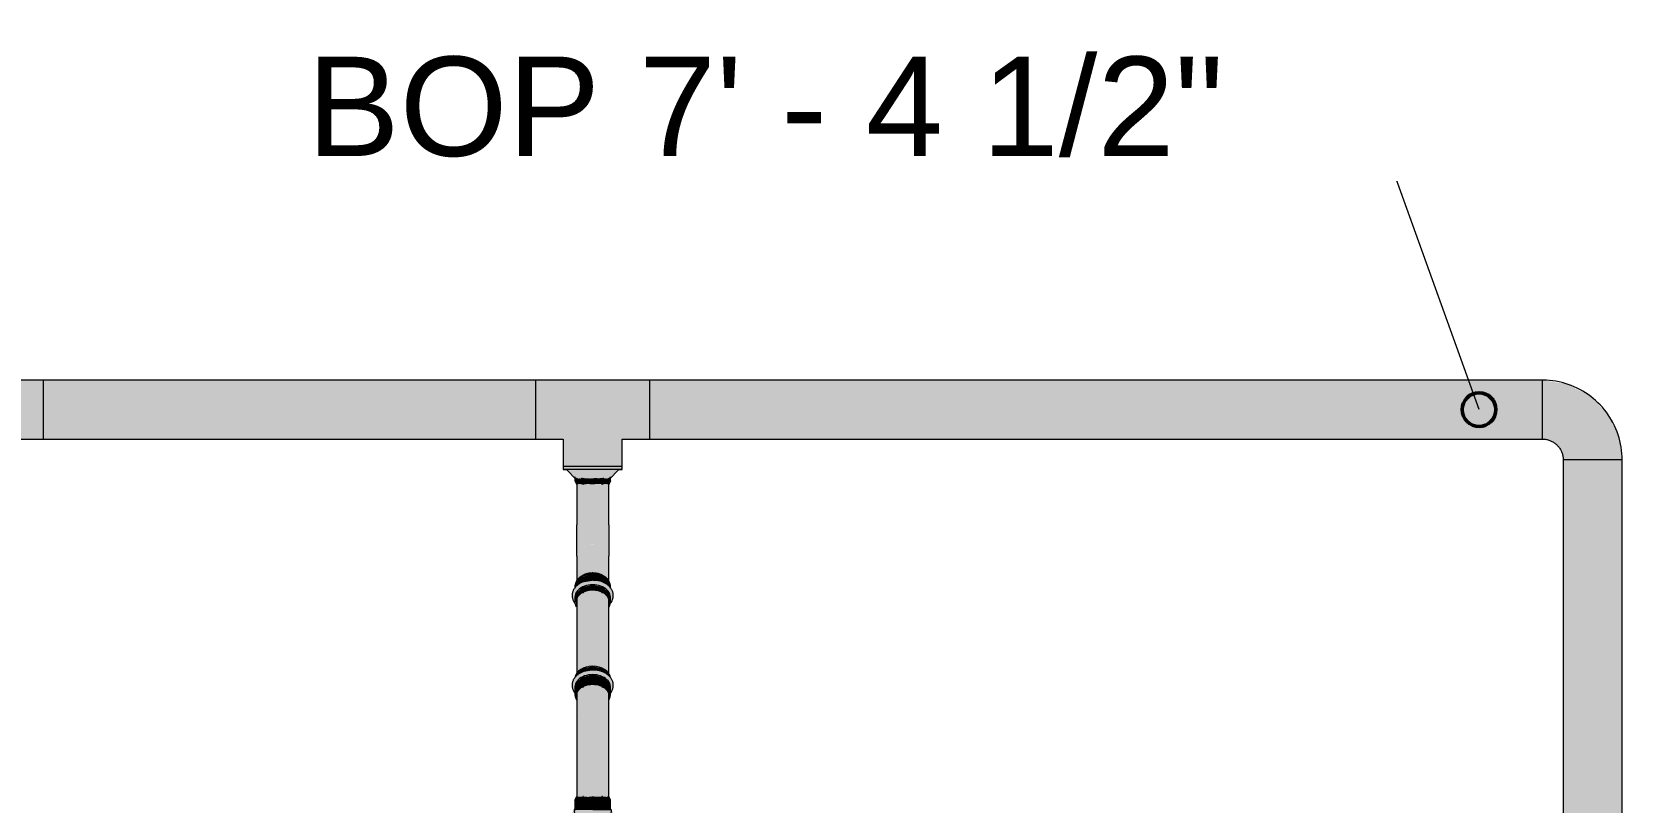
# Model space of a CAD drawing. Header units: inches. Extents: x -3385 to 41, y 7 to 1342.
# Drawn here: x -1625.3 to -1530.9, y 112.4 to 158.2 of the extents above; entities that cross this region are included whole.
import ezdxf

# ---------------------------------------------------------------- set-up
doc = ezdxf.new("R2010")
doc.units = ezdxf.units.IN
doc.header["$MEASUREMENT"] = 0
doc.layers.add('G-ANNO-DIMS', color=111, linetype='Continuous', lineweight=9)
doc.layers.add('P-PIPE', color=3, linetype='Continuous', lineweight=9)
doc.styles.add('Arial', font='arial.ttf', dxfattribs={"height": 5.901198})

# ---------------------------------------------------------------- blocks, each defined once
blk = doc.blocks.new('Elbow - Welded - Generic - Standard-1092450-LOWER PARKING')
at = {"layer": 'P-PIPE'}
for points in [[(-1530.865, 132.75), (-1531.097, 134.216), (-1531.77, 135.538), (-1532.847, 136.601), (-1534.141, 137.261), (-1535.607, 137.493), (-1535.603, 136.614), (-1535.606, 133.992), (-1534.986, 133.826), (-1534.531, 133.372), (-1534.365, 132.75), (-1533.277, 132.754), (-1530.894, 132.751)], [(-1531.433, 134.877), (-1531.606, 135.257), (-1531.666, 135.333), (-1531.564, 135.133)]]:
    blk.add_hatch(color=256, dxfattribs=at).paths.add_polyline_path(points, flags=0)
at = {"layer": 'P-PIPE', "flags": 128}
for points in [[(-1530.865, 132.75), (-1530.868, 132.94), (-1530.88, 133.129), (-1530.899, 133.318), (-1530.925, 133.506), (-1530.959, 133.693), (-1531, 133.878), (-1531.049, 134.061), (-1531.105, 134.242), (-1531.169, 134.421), (-1531.239, 134.597), (-1531.316, 134.77), (-1531.4, 134.94), (-1531.491, 135.107), (-1531.589, 135.269), (-1531.693, 135.428), (-1531.803, 135.582), (-1531.919, 135.732), (-1532.041, 135.877), (-1532.169, 136.017), (-1532.303, 136.152), (-1532.441, 136.282), (-1532.585, 136.405), (-1532.734, 136.523), (-1532.887, 136.635), (-1533.044, 136.741), (-1533.206, 136.84), (-1533.372, 136.933), (-1533.541, 137.019), (-1533.713, 137.098), (-1533.888, 137.17), (-1534.066, 137.236), (-1534.247, 137.294), (-1534.43, 137.344), (-1534.614, 137.388), (-1534.801, 137.424), (-1534.988, 137.452), (-1535.177, 137.473), (-1535.366, 137.486), (-1535.555, 137.492), (-1535.607, 137.493)], [(-1535.607, 133.993), (-1535.557, 133.992), (-1535.507, 133.989), (-1535.458, 133.984), (-1535.409, 133.977), (-1535.36, 133.968), (-1535.311, 133.957), (-1535.263, 133.944), (-1535.216, 133.93), (-1535.169, 133.913), (-1535.123, 133.895), (-1535.078, 133.874), (-1535.033, 133.852), (-1534.989, 133.828), (-1534.947, 133.803), (-1534.905, 133.776), (-1534.865, 133.747), (-1534.826, 133.716), (-1534.788, 133.684), (-1534.751, 133.651), (-1534.716, 133.616), (-1534.682, 133.58), (-1534.649, 133.542), (-1534.618, 133.503), (-1534.589, 133.463), (-1534.561, 133.422), (-1534.535, 133.379), (-1534.511, 133.336), (-1534.489, 133.292), (-1534.468, 133.247), (-1534.449, 133.201), (-1534.432, 133.154), (-1534.417, 133.107), (-1534.403, 133.059), (-1534.392, 133.01), (-1534.383, 132.962), (-1534.375, 132.912), (-1534.37, 132.863), (-1534.366, 132.814), (-1534.365, 132.764), (-1534.365, 132.75)]]:
    blk.add_lwpolyline(points, dxfattribs=at)
at = {"layer": 'P-PIPE'}
for centre, major_axis, ratio, start_param, end_param in [((-1535.607, 135.743), (0, 1.75), 0.002084, 6.023319, 6.283185), ((-1535.607, 135.743), (0, 1.75), 0.002084, 5.76152, 6.022007), ((-1535.607, 135.743), (0, 1.75), 0.002084, 5.499721, 5.759926), ((-1535.607, 135.743), (0, 1.75), 0.002084, 4.976122, 5.497992), ((-1535.607, 135.743), (0, 1.75), 0.002084, 4.714322, 4.974233), ((-1535.607, 135.743), (0, 1.75), 0.002084, 4.452523, 4.712367), ((-1535.607, 135.743), (0, 1.75), 0.002084, 4.190724, 4.450497), ((-1535.607, 135.743), (0, 1.75), 0.002084, 3.405326, 3.664599), ((-1535.607, 135.743), (0, 1.75), 0.002084, 3.667125, 3.926676), ((-1535.607, 135.743), (0, 1.75), 0.002084, 3.928924, 4.188609), ((-1535.607, 135.743), (0, 1.75), 0.002084, 3.143526, 3.273465), ((-1532.615, 132.75), (1.75, 0), 0.001934, 3.009645, 3.139509), ((-1532.615, 132.75), (1.75, 0), 0.001934, 2.618632, 2.87771), ((-1532.615, 132.75), (1.75, 0), 0.001934, 2.356534, 2.61591), ((-1532.615, 132.75), (1.75, 0), 0.001934, 2.09459, 2.354111), ((-1532.615, 132.75), (1.75, 0), 0.001934, 1.832696, 2.092311), ((-1532.615, 132.75), (1.75, 0), 0.001934, 1.57082, 1.830512), ((-1532.615, 132.75), (1.75, 0), 0.001934, 1.308949, 1.568713), ((-1532.615, 132.75), (1.75, 0), 0.001934, 1.047073, 1.306913), ((-1532.615, 132.75), (1.75, 0), 0.001934, 0.785178, 1.045114), ((-1532.615, 132.75), (1.75, 0), 0.001934, 0.523233, 0.783314), ((-1532.615, 132.75), (1.75, 0), 0.001934, 0.261131, 0.521515), ((-1532.615, 132.75), (1.75, 0), 0.001934, 0, 0.259716)]:
    blk.add_ellipse(centre, major_axis=major_axis, ratio=ratio, start_param=start_param, end_param=end_param, dxfattribs=at)
blk = doc.blocks.new('Victaulic-VicPress316-Elbow 90-45deg Style P568_P571 - Standard-1234790-LOWER PARKING')
at = {"layer": 'P-PIPE'}
for points in [[(-1592.904, 131.294), (-1592.89, 131.295), (-1592.82, 131.325), (-1592.537, 131.296), (-1592.47, 131.313), (-1592.211, 131.314), (-1592, 131.297), (-1592, 131.515), (-1593.007, 131.512), (-1593.017, 131.459), (-1593.03, 131.393), (-1592.981, 131.333), (-1592.906, 131.295)], [(-1593.007, 131.512), (-1592, 131.515), (-1592, 131.664), (-1592.142, 131.669), (-1592.449, 131.665), (-1592.574, 131.685), (-1592.633, 131.706), (-1592.666, 131.696), (-1592.72, 131.638), (-1592.779, 131.664), (-1592.853, 131.643), (-1592.947, 131.687), (-1593.007, 131.711), (-1593.007, 131.513)], [(-1592.95, 128.903), (-1592.611, 128.906), (-1592, 128.907), (-1592.007, 131.298), (-1592.4, 131.317), (-1592.674, 131.316), (-1592.832, 131.323), (-1592.904, 131.294), (-1592.95, 131.317), (-1592.95, 128.903)], [(-1590.993, 131.512), (-1590.993, 131.723), (-1591.145, 131.643), (-1591.221, 131.664), (-1591.278, 131.637), (-1591.332, 131.695), (-1591.378, 131.708), (-1591.447, 131.673), (-1591.607, 131.669), (-1591.903, 131.671), (-1592, 131.664), (-1592, 131.515), (-1591.075, 131.513)], [(-1591.097, 131.294), (-1590.993, 131.356), (-1590.973, 131.405), (-1590.993, 131.512), (-1592, 131.515), (-1591.993, 131.298), (-1591.721, 131.328), (-1591.39, 131.305), (-1591.269, 131.319), (-1591.153, 131.32), (-1591.108, 131.294)], [(-1591.05, 128.903), (-1591.051, 131.318), (-1591.109, 131.294), (-1591.185, 131.325), (-1591.271, 131.319), (-1591.346, 131.315), (-1591.463, 131.296), (-1591.6, 131.314), (-1591.796, 131.326), (-1592, 131.297), (-1592, 128.907), (-1591.065, 128.903)], [(-1590.822, 132.188), (-1590.833, 132.189), (-1590.825, 132.188)], [(-1592.95, 127.044), (-1592.918, 127.209), (-1592.893, 127.275), (-1592.783, 127.422), (-1592.672, 127.517), (-1592.539, 127.597), (-1592.475, 127.628), (-1592.246, 127.693), (-1592.165, 127.708), (-1592, 127.719), (-1592, 128.907), (-1592.95, 128.903), (-1592.95, 127.161)], [(-1591.05, 127.044), (-1591.065, 128.903), (-1592, 128.907), (-1592, 127.719), (-1591.754, 127.693), (-1591.675, 127.678), (-1591.525, 127.628), (-1591.329, 127.517), (-1591.273, 127.478), (-1591.178, 127.381), (-1591.108, 127.275), (-1591.065, 127.161)], [(-1592.95, 125.564), (-1592.914, 125.628), (-1592.784, 125.761), (-1592.643, 125.868), (-1592.469, 125.946), (-1592.312, 125.991), (-1592.097, 126.025), (-1592, 126.035), (-1592, 127.719), (-1592.246, 127.693), (-1592.423, 127.646), (-1592.539, 127.597), (-1592.672, 127.517), (-1592.783, 127.422), (-1592.851, 127.339), (-1592.893, 127.275), (-1592.936, 127.161), (-1592.95, 127.044), (-1592.95, 125.612)], [(-1591.05, 125.569), (-1591.065, 127.161), (-1591.139, 127.323), (-1591.222, 127.426), (-1591.329, 127.517), (-1591.455, 127.593), (-1591.599, 127.653), (-1591.754, 127.693), (-1591.835, 127.708), (-1592, 127.708), (-1591.993, 126.035), (-1591.751, 126.012), (-1591.46, 125.92), (-1591.213, 125.761), (-1591.173, 125.728), (-1591.053, 125.573)], [(-1593.019, 125.181), (-1593.007, 125.207), (-1593.007, 125.44), (-1592.623, 125.816), (-1592, 125.959), (-1592, 126.035), (-1592.312, 125.991), (-1592.475, 125.943), (-1592.643, 125.868), (-1592.73, 125.809), (-1592.847, 125.707), (-1592.925, 125.615), (-1593.023, 125.419), (-1593.03, 125.242)], [(-1593.007, 125.194), (-1592.88, 125.339), (-1592.675, 125.464), (-1592.26, 125.531), (-1592, 125.58), (-1592.007, 125.958), (-1592.63, 125.809), (-1593.007, 125.44), (-1593.007, 125.25)], [(-1590.976, 125.174), (-1590.97, 125.339), (-1590.999, 125.477), (-1591.075, 125.615), (-1591.176, 125.731), (-1591.339, 125.856), (-1591.534, 125.951), (-1591.789, 126.022), (-1592, 126.025), (-1592, 125.959), (-1591.37, 125.809), (-1590.993, 125.44), (-1590.99, 125.19), (-1590.978, 125.176)], [(-1590.993, 125.193), (-1590.993, 125.44), (-1591.378, 125.816), (-1592, 125.959), (-1592, 125.568), (-1591.63, 125.568), (-1591.323, 125.463), (-1591.107, 125.319), (-1591.001, 125.202)], [(-1593.007, 124.205), (-1593.007, 124.816), (-1592.623, 125.192), (-1592, 125.336), (-1592, 125.568), (-1592.677, 125.464), (-1592.88, 125.339), (-1593.047, 125.149), (-1593.171, 124.968), (-1593.224, 124.7), (-1593.111, 124.324), (-1593.035, 124.237)], [(-1593.007, 124.552), (-1592.623, 124.928), (-1592, 125.071), (-1592, 125.336), (-1592.623, 125.192), (-1593.007, 124.816), (-1593.007, 124.586)], [(-1592.95, 124.031), (-1592.95, 124.319), (-1592.904, 124.528), (-1592.864, 124.586), (-1592.823, 124.657), (-1592.672, 124.796), (-1592.475, 124.904), (-1592.246, 124.971), (-1592, 124.994), (-1592, 125.071), (-1592.623, 124.928), (-1593.007, 124.552), (-1592.996, 124.075)], [(-1590.993, 124.206), (-1590.921, 124.285), (-1590.829, 124.477), (-1590.777, 124.7), (-1590.83, 124.968), (-1590.953, 125.149), (-1591.112, 125.326), (-1591.326, 125.465), (-1591.666, 125.58), (-1592, 125.568), (-1592, 125.336), (-1591.378, 125.192), (-1590.993, 124.816), (-1590.993, 124.235)], [(-1590.993, 124.552), (-1590.993, 124.816), (-1591.378, 125.192), (-1592, 125.336), (-1592, 125.071), (-1591.378, 124.928), (-1591.115, 124.671)], [(-1591.05, 124.031), (-1590.993, 124.087), (-1590.993, 124.552), (-1591.378, 124.928), (-1592, 125.071), (-1592, 124.994), (-1591.738, 124.966), (-1591.505, 124.893), (-1591.329, 124.796), (-1591.178, 124.657), (-1591.083, 124.494), (-1591.05, 124.309), (-1591.05, 124.047)]]:
    blk.add_hatch(color=256, dxfattribs=at).paths.add_polyline_path(points, flags=0)
for p, q in [((-1593.059, 131.754), (-1593.059, 131.511)), ((-1593.059, 131.511), (-1592.95, 131.293)), ((-1592.95, 131.338), (-1592.95, 128.903)), ((-1590.941, 131.511), (-1591.05, 131.293)), ((-1591.05, 128.903), (-1591.05, 131.341)), ((-1590.941, 131.511), (-1590.941, 131.754)), ((-1592.95, 127.044), (-1592.95, 125.564)), ((-1591.05, 125.569), (-1591.05, 127.044)), ((-1593.059, 125.207), (-1593.059, 125.132)), ((-1590.941, 125.132), (-1590.941, 125.207)), ((-1593.059, 124.584), (-1593.059, 124.319)), ((-1590.941, 124.319), (-1590.941, 124.584))]:
    blk.add_line(p, q, dxfattribs=at)
at = {"layer": 'P-PIPE', "flags": 128}
for points in [[(-1592.95, 127.044), (-1592.95, 127.12), (-1592.95, 127.198), (-1592.95, 127.279), (-1592.95, 127.363), (-1592.95, 127.45), (-1592.95, 127.538), (-1592.95, 127.629), (-1592.95, 127.722), (-1592.95, 127.817), (-1592.95, 127.914), (-1592.95, 128.012), (-1592.95, 128.112), (-1592.95, 128.212), (-1592.95, 128.314), (-1592.95, 128.417), (-1592.95, 128.521), (-1592.95, 128.626), (-1592.95, 128.731), (-1592.95, 128.836), (-1592.95, 128.903)], [(-1591.05, 128.903), (-1591.05, 128.797), (-1591.05, 128.692), (-1591.05, 128.588), (-1591.05, 128.483), (-1591.05, 128.38), (-1591.05, 128.277), (-1591.05, 128.175), (-1591.05, 128.075), (-1591.05, 127.976), (-1591.05, 127.878), (-1591.05, 127.782), (-1591.05, 127.688), (-1591.05, 127.596), (-1591.05, 127.506), (-1591.05, 127.418), (-1591.05, 127.332), (-1591.05, 127.249), (-1591.05, 127.169), (-1591.05, 127.092), (-1591.05, 127.044)], [(-1592, 125.616), (-1592.047, 125.615), (-1592.094, 125.613), (-1592.141, 125.61), (-1592.188, 125.605), (-1592.234, 125.599), (-1592.28, 125.592), (-1592.326, 125.584), (-1592.371, 125.574), (-1592.416, 125.562), (-1592.46, 125.55), (-1592.504, 125.536), (-1592.546, 125.521), (-1592.588, 125.505), (-1592.63, 125.487), (-1592.67, 125.468), (-1592.71, 125.448), (-1592.748, 125.427), (-1592.786, 125.405), (-1592.822, 125.381), (-1592.857, 125.356), (-1592.891, 125.331), (-1592.924, 125.304), (-1592.955, 125.276), (-1592.985, 125.246), (-1593.013, 125.216), (-1593.04, 125.185), (-1593.066, 125.153), (-1593.089, 125.12), (-1593.111, 125.086), (-1593.132, 125.051), (-1593.15, 125.016), (-1593.166, 124.979), (-1593.181, 124.942), (-1593.193, 124.904), (-1593.204, 124.866), (-1593.212, 124.828), (-1593.218, 124.789), (-1593.222, 124.75), (-1593.224, 124.71), (-1593.223, 124.671), (-1593.22, 124.632), (-1593.216, 124.593), (-1593.208, 124.554), (-1593.199, 124.515), (-1593.188, 124.477), (-1593.174, 124.44), (-1593.159, 124.403), (-1593.142, 124.367), (-1593.123, 124.332), (-1593.101, 124.298), (-1593.079, 124.264), (-1593.054, 124.231), (-1593.028, 124.2), (-1593.007, 124.177)], [(-1592, 126.038), (-1592.039, 126.038), (-1592.079, 126.036), (-1592.118, 126.033), (-1592.157, 126.029), (-1592.195, 126.024), (-1592.234, 126.018), (-1592.272, 126.011), (-1592.31, 126.003), (-1592.348, 125.993), (-1592.385, 125.983), (-1592.422, 125.971), (-1592.458, 125.958), (-1592.494, 125.944), (-1592.529, 125.929), (-1592.563, 125.913), (-1592.597, 125.896), (-1592.631, 125.878), (-1592.663, 125.859), (-1592.695, 125.838), (-1592.725, 125.816), (-1592.755, 125.794), (-1592.784, 125.77), (-1592.812, 125.745), (-1592.839, 125.719), (-1592.864, 125.692), (-1592.889, 125.664), (-1592.912, 125.634), (-1592.933, 125.604), (-1592.954, 125.573), (-1592.972, 125.541), (-1592.989, 125.507), (-1593.005, 125.473), (-1593.019, 125.438), (-1593.03, 125.403), (-1593.04, 125.367), (-1593.048, 125.33), (-1593.054, 125.293), (-1593.058, 125.255), (-1593.059, 125.218), (-1593.059, 125.207)], [(-1590.941, 125.207), (-1590.942, 125.245), (-1590.946, 125.283), (-1590.951, 125.32), (-1590.958, 125.357), (-1590.967, 125.393), (-1590.979, 125.429), (-1590.992, 125.464), (-1591.007, 125.498), (-1591.023, 125.532), (-1591.042, 125.564), (-1591.062, 125.596), (-1591.083, 125.626), (-1591.106, 125.656), (-1591.13, 125.684), (-1591.155, 125.712), (-1591.181, 125.738), (-1591.209, 125.763), (-1591.238, 125.787), (-1591.267, 125.81), (-1591.298, 125.832), (-1591.329, 125.853), (-1591.361, 125.873), (-1591.394, 125.891), (-1591.428, 125.909), (-1591.462, 125.925), (-1591.497, 125.941), (-1591.533, 125.955), (-1591.569, 125.968), (-1591.606, 125.98), (-1591.643, 125.991), (-1591.68, 126), (-1591.718, 126.009), (-1591.756, 126.016), (-1591.795, 126.023), (-1591.833, 126.028), (-1591.872, 126.032), (-1591.911, 126.035), (-1591.951, 126.037), (-1591.99, 126.038), (-1592, 126.038)], [(-1590.987, 124.183), (-1590.96, 124.214), (-1590.935, 124.246), (-1590.911, 124.279), (-1590.889, 124.313), (-1590.869, 124.348), (-1590.851, 124.384), (-1590.834, 124.42), (-1590.82, 124.457), (-1590.807, 124.495), (-1590.797, 124.533), (-1590.789, 124.572), (-1590.782, 124.611), (-1590.779, 124.65), (-1590.777, 124.689), (-1590.777, 124.728), (-1590.78, 124.768), (-1590.785, 124.807), (-1590.792, 124.846), (-1590.801, 124.884), (-1590.813, 124.922), (-1590.826, 124.959), (-1590.841, 124.996), (-1590.859, 125.032), (-1590.878, 125.067), (-1590.899, 125.102), (-1590.922, 125.135), (-1590.946, 125.168), (-1590.972, 125.2), (-1591, 125.23), (-1591.029, 125.26), (-1591.06, 125.289), (-1591.092, 125.316), (-1591.125, 125.343), (-1591.16, 125.368), (-1591.195, 125.392), (-1591.232, 125.415), (-1591.27, 125.437), (-1591.309, 125.458), (-1591.349, 125.477), (-1591.39, 125.495), (-1591.431, 125.512), (-1591.474, 125.528), (-1591.517, 125.543), (-1591.561, 125.556), (-1591.605, 125.568), (-1591.65, 125.578), (-1591.696, 125.588), (-1591.742, 125.596), (-1591.788, 125.602), (-1591.834, 125.608), (-1591.881, 125.612), (-1591.928, 125.615), (-1591.975, 125.616), (-1592, 125.616)]]:
    blk.add_lwpolyline(points, dxfattribs=at)
at = {"layer": 'P-PIPE'}
for centre, major_axis, ratio, start_param, end_param in [((-1592, 131.293), (0.95, 0), 0.004167, 2.175113, 2.227325), ((-1592, 131.293), (0.95, 0), 0.004167, 0.914268, 0.96648), ((-1592, 124.319), (1.059, 0), 0.710047, 1.570796, 3.549123), ((-1592, 124.584), (1.059, 0), 0.710047, 1.570796, 3.455752), ((-1592, 124.319), (0.95, 0), 0.710047, 2.174103, 2.228512), ((-1592, 124.584), (1.059, 0), 0.710047, 5.969026, 7.853982), ((-1592, 124.319), (1.059, 0), 0.710047, 5.875655, 7.853982), ((-1592, 124.319), (0.95, 0), 0.710047, 0.913081, 0.96749), ((-1592, 124.319), (0.95, 0), 0.710047, 2.827433, 2.849965), ((-1592, 124.319), (0.95, 0), 0.710047, 0.291628, 0.314159)]:
    blk.add_ellipse(centre, major_axis=major_axis, ratio=ratio, start_param=start_param, end_param=end_param, dxfattribs=at)
blk = doc.blocks.new('Victaulic-VicPress316-Elbow 90-45deg Style P568_P571 - Standard-1234812-LOWER PARKING')
at = {"layer": 'P-PIPE'}
for points in [[(-1593.019, 118.886), (-1593.007, 119.023), (-1593.007, 119.483), (-1592.623, 119.858), (-1592, 120.002), (-1592, 120.234), (-1592.24, 120.218), (-1592.677, 120.13), (-1592.88, 120.005), (-1593.111, 119.743), (-1593.224, 119.367), (-1593.163, 119.088), (-1593.03, 118.899)], [(-1593.007, 119.861), (-1592.88, 120.005), (-1592.675, 120.13), (-1592.24, 120.218), (-1592, 120.246), (-1592, 120.499), (-1592.623, 120.355), (-1593.007, 119.98), (-1593.007, 119.903)], [(-1593.007, 119.09), (-1592.623, 119.466), (-1592, 119.609), (-1592, 120.002), (-1592.623, 119.858), (-1593.007, 119.483), (-1593.007, 119.132)], [(-1590.993, 119.86), (-1591.005, 119.992), (-1591.378, 120.355), (-1592, 120.499), (-1591.993, 120.234), (-1591.629, 120.234), (-1591.307, 120.119), (-1591.112, 119.992), (-1591, 119.868)], [(-1590.976, 118.893), (-1590.899, 118.998), (-1590.83, 119.099), (-1590.777, 119.367), (-1590.829, 119.59), (-1590.921, 119.782), (-1591.112, 119.992), (-1591.326, 120.131), (-1591.666, 120.246), (-1592, 120.234), (-1592, 120.002), (-1591.378, 119.858), (-1590.993, 119.483), (-1590.982, 118.985), (-1590.977, 118.91)], [(-1590.993, 119.09), (-1590.993, 119.483), (-1591.378, 119.858), (-1592, 120.002), (-1592, 119.609), (-1591.378, 119.466), (-1591.036, 119.132)], [(-1592.95, 118.505), (-1592.936, 118.795), (-1592.904, 118.913), (-1592.876, 118.956), (-1592.801, 119.081), (-1592.67, 119.196), (-1592.537, 119.254), (-1592.47, 119.302), (-1592.242, 119.37), (-1592, 119.379), (-1592, 119.609), (-1592.623, 119.466), (-1593.007, 119.09), (-1593.007, 118.95), (-1593.03, 118.824), (-1593.023, 118.647), (-1592.952, 118.508)], [(-1592.95, 117.019), (-1592.936, 117.135), (-1592.893, 117.249), (-1592.823, 117.355), (-1592.728, 117.451), (-1592.611, 117.534), (-1592.475, 117.602), (-1592.325, 117.651), (-1592.165, 117.682), (-1592, 117.692), (-1592.009, 119.378), (-1592.321, 119.353), (-1592.512, 119.273), (-1592.574, 119.234), (-1592.685, 119.183), (-1592.832, 119.046), (-1592.934, 118.805), (-1592.95, 118.722), (-1592.95, 117.714)], [(-1591.05, 118.497), (-1590.999, 118.589), (-1590.97, 118.727), (-1590.993, 119.09), (-1591.378, 119.466), (-1592, 119.609), (-1591.993, 119.379), (-1591.721, 119.368), (-1591.505, 119.284), (-1591.426, 119.234), (-1591.309, 119.18), (-1591.153, 119.019), (-1591.082, 118.882), (-1591.05, 118.658), (-1591.05, 118.506)], [(-1591.05, 117.019), (-1591.062, 118.782), (-1591.097, 118.913), (-1591.124, 118.956), (-1591.185, 119.07), (-1591.346, 119.204), (-1591.487, 119.271), (-1591.563, 119.31), (-1591.796, 119.379), (-1592, 119.378), (-1592, 117.692), (-1591.835, 117.682), (-1591.675, 117.651), (-1591.466, 117.572), (-1591.346, 117.503), (-1591.23, 117.409), (-1591.153, 117.318), (-1591.108, 117.249), (-1591.065, 117.135)], [(-1592.95, 115.159), (-1592.475, 115.161), (-1592, 115.161), (-1592, 117.692), (-1592.165, 117.682), (-1592.325, 117.651), (-1592.475, 117.602), (-1592.656, 117.503), (-1592.728, 117.451), (-1592.823, 117.355), (-1592.893, 117.249), (-1592.936, 117.135), (-1592.95, 117.019), (-1592.95, 115.159)], [(-1592.249, 112.736), (-1592.205, 112.742), (-1592, 112.77), (-1592, 115.161), (-1592.95, 115.159), (-1592.95, 112.745), (-1592.891, 112.769), (-1592.815, 112.74), (-1592.73, 112.746), (-1592.655, 112.751), (-1592.537, 112.77), (-1592.438, 112.754), (-1592.25, 112.736)], [(-1591.178, 112.74), (-1591.168, 112.741), (-1591.097, 112.769), (-1591.05, 112.745), (-1591.065, 115.159), (-1592, 115.161), (-1591.993, 112.77), (-1591.6, 112.75), (-1591.327, 112.75), (-1591.178, 112.74)], [(-1593.007, 112.551), (-1592, 112.553), (-1592.007, 112.769), (-1592.279, 112.739), (-1592.611, 112.761), (-1592.731, 112.746), (-1592.847, 112.744), (-1592.907, 112.767), (-1593.007, 112.705), (-1593.03, 112.668), (-1593.023, 112.641)], [(-1593.007, 111.995), (-1592, 111.996), (-1592, 112.553), (-1593.007, 112.551), (-1593.007, 111.995)], [(-1590.993, 112.55), (-1590.97, 112.669), (-1591.019, 112.729), (-1591.109, 112.769), (-1591.181, 112.74), (-1591.463, 112.77), (-1591.531, 112.753), (-1591.789, 112.753), (-1592, 112.77), (-1592, 112.553), (-1590.993, 112.551)], [(-1590.993, 111.995), (-1590.993, 112.551), (-1592, 112.553), (-1591.993, 111.996), (-1591.112, 111.995)], [(-1593.172, 111.733), (-1593.007, 111.666), (-1592, 111.667), (-1592, 111.996), (-1593.007, 111.995), (-1593.224, 111.829)], [(-1593.007, 111.29), (-1592, 111.292), (-1592, 111.667), (-1593.007, 111.666)], [(-1590.993, 111.666), (-1590.835, 111.717), (-1590.777, 111.829), (-1590.837, 111.885), (-1590.993, 111.995), (-1592, 111.996), (-1592, 111.667), (-1591.115, 111.666)], [(-1590.993, 111.29), (-1590.993, 111.666), (-1592, 111.667), (-1592, 111.292), (-1591.12, 111.29)]]:
    blk.add_hatch(color=256, dxfattribs=at).paths.add_polyline_path(points, flags=0)
h = blk.add_hatch(color=256, dxfattribs=at)
h.paths.add_polyline_path([(-1591.05, 115.159), (-1591.05, 115.159), (-1591.065, 117.135), (-1591.108, 117.249), (-1591.178, 117.355), (-1591.273, 117.451), (-1591.39, 117.534), (-1591.525, 117.602), (-1591.675, 117.651), (-1591.835, 117.682), (-1592, 117.682), (-1592, 115.161), (-1591.065, 115.159)], flags=0)
h.paths.add_polyline_path([(-1591.835, 115.161), (-1591.835, 115.161), (-1591.835, 115.978)], flags=0)
for p, q in [((-1593.059, 119.251), (-1593.059, 118.859)), ((-1590.941, 118.859), (-1590.941, 119.251)), ((-1592.95, 118.782), (-1592.95, 117.019)), ((-1591.05, 117.019), (-1591.05, 118.782)), ((-1592.95, 115.159), (-1592.95, 112.722)), ((-1591.05, 112.725), (-1591.05, 115.159)), ((-1593.059, 112.55), (-1592.95, 112.768)), ((-1593.059, 112.55), (-1593.059, 111.994)), ((-1590.941, 112.55), (-1591.05, 112.768)), ((-1590.941, 111.994), (-1590.941, 112.55)), ((-1593.059, 111.665), (-1593.059, 111.289)), ((-1590.941, 111.289), (-1590.941, 111.665))]:
    blk.add_line(p, q, dxfattribs=at)
at = {"layer": 'P-PIPE', "flags": 128}
for points in [[(-1592, 120.282), (-1592.047, 120.282), (-1592.094, 120.28), (-1592.141, 120.276), (-1592.188, 120.272), (-1592.234, 120.266), (-1592.28, 120.258), (-1592.326, 120.25), (-1592.371, 120.24), (-1592.416, 120.229), (-1592.46, 120.216), (-1592.503, 120.202), (-1592.546, 120.187), (-1592.588, 120.171), (-1592.63, 120.153), (-1592.67, 120.135), (-1592.709, 120.115), (-1592.748, 120.094), (-1592.785, 120.071), (-1592.822, 120.048), (-1592.857, 120.023), (-1592.891, 119.997), (-1592.924, 119.97), (-1592.955, 119.942), (-1592.985, 119.913), (-1593.013, 119.883), (-1593.04, 119.852), (-1593.066, 119.82), (-1593.089, 119.787), (-1593.111, 119.753), (-1593.132, 119.718), (-1593.15, 119.683), (-1593.166, 119.646), (-1593.181, 119.609), (-1593.193, 119.572), (-1593.204, 119.534), (-1593.212, 119.495), (-1593.218, 119.456), (-1593.222, 119.417), (-1593.224, 119.378), (-1593.223, 119.338), (-1593.22, 119.299), (-1593.216, 119.26), (-1593.208, 119.221), (-1593.199, 119.183), (-1593.188, 119.145), (-1593.174, 119.108), (-1593.159, 119.071), (-1593.142, 119.035), (-1593.122, 119), (-1593.101, 118.966), (-1593.079, 118.932), (-1593.054, 118.899), (-1593.028, 118.868)], [(-1590.975, 118.865), (-1590.96, 118.882), (-1590.935, 118.914), (-1590.911, 118.947), (-1590.889, 118.981), (-1590.869, 119.016), (-1590.851, 119.052), (-1590.834, 119.088), (-1590.82, 119.125), (-1590.807, 119.163), (-1590.797, 119.201), (-1590.789, 119.239), (-1590.782, 119.278), (-1590.779, 119.317), (-1590.777, 119.357), (-1590.777, 119.396), (-1590.78, 119.435), (-1590.785, 119.474), (-1590.792, 119.513), (-1590.801, 119.551), (-1590.813, 119.589), (-1590.826, 119.626), (-1590.842, 119.663), (-1590.859, 119.699), (-1590.878, 119.734), (-1590.899, 119.769), (-1590.922, 119.802), (-1590.946, 119.835), (-1590.973, 119.866), (-1591, 119.897), (-1591.029, 119.927), (-1591.06, 119.955), (-1591.092, 119.983), (-1591.125, 120.009), (-1591.16, 120.034), (-1591.195, 120.059), (-1591.232, 120.082), (-1591.27, 120.103), (-1591.309, 120.124), (-1591.349, 120.143), (-1591.39, 120.162), (-1591.431, 120.179), (-1591.474, 120.194), (-1591.517, 120.209), (-1591.561, 120.222), (-1591.605, 120.234), (-1591.65, 120.245), (-1591.696, 120.254), (-1591.742, 120.262), (-1591.788, 120.269), (-1591.834, 120.274), (-1591.881, 120.278), (-1591.928, 120.281), (-1591.975, 120.282), (-1592, 120.282)], [(-1593.059, 118.859), (-1593.058, 118.821), (-1593.055, 118.783), (-1593.05, 118.746), (-1593.042, 118.709), (-1593.033, 118.673), (-1593.022, 118.637), (-1593.009, 118.602), (-1592.994, 118.568), (-1592.977, 118.534), (-1592.959, 118.502)], [(-1591.047, 118.493), (-1591.028, 118.525), (-1591.011, 118.559), (-1590.996, 118.593), (-1590.982, 118.628), (-1590.97, 118.663), (-1590.96, 118.699), (-1590.953, 118.736), (-1590.947, 118.773), (-1590.943, 118.811), (-1590.941, 118.848), (-1590.941, 118.859)], [(-1592.95, 117.019), (-1592.95, 116.943), (-1592.95, 116.864), (-1592.95, 116.783), (-1592.95, 116.699), (-1592.95, 116.612), (-1592.95, 116.524), (-1592.95, 116.433), (-1592.95, 116.34), (-1592.95, 116.245), (-1592.95, 116.148), (-1592.95, 116.05), (-1592.95, 115.95), (-1592.95, 115.849), (-1592.95, 115.747), (-1592.95, 115.644), (-1592.95, 115.54), (-1592.95, 115.436), (-1592.95, 115.331), (-1592.95, 115.225), (-1592.95, 115.159)], [(-1591.05, 115.159), (-1591.05, 115.264), (-1591.05, 115.369), (-1591.05, 115.474), (-1591.05, 115.578), (-1591.05, 115.682), (-1591.05, 115.784), (-1591.05, 115.886), (-1591.05, 115.987), (-1591.05, 116.086), (-1591.05, 116.183), (-1591.05, 116.279), (-1591.05, 116.374), (-1591.05, 116.466), (-1591.05, 116.556), (-1591.05, 116.644), (-1591.05, 116.73), (-1591.05, 116.813), (-1591.05, 116.893), (-1591.05, 116.971), (-1591.05, 117.019)], [(-1592, 111.996), (-1592.043, 111.996), (-1592.085, 111.996), (-1592.127, 111.996), (-1592.169, 111.996), (-1592.211, 111.996), (-1592.252, 111.996), (-1592.293, 111.996), (-1592.334, 111.996), (-1592.373, 111.996), (-1592.413, 111.996), (-1592.452, 111.996), (-1592.49, 111.996), (-1592.527, 111.996), (-1592.563, 111.996), (-1592.599, 111.996), (-1592.633, 111.996), (-1592.666, 111.996), (-1592.699, 111.996), (-1592.73, 111.996), (-1592.76, 111.995), (-1592.789, 111.995), (-1592.817, 111.995), (-1592.843, 111.995), (-1592.868, 111.995), (-1592.892, 111.995), (-1592.914, 111.995), (-1592.935, 111.995), (-1592.954, 111.995), (-1592.972, 111.995), (-1592.988, 111.995), (-1593.003, 111.995), (-1593.016, 111.994), (-1593.028, 111.994), (-1593.038, 111.994), (-1593.046, 111.994), (-1593.053, 111.994), (-1593.059, 111.994), (-1593.066, 111.994), (-1593.095, 111.99), (-1593.072, 111.665), (-1593.062, 111.665), (-1593.057, 111.664), (-1593.05, 111.664), (-1593.042, 111.664), (-1593.033, 111.664), (-1593.023, 111.664), (-1593.01, 111.664)], [(-1592, 111.996), (-1591.958, 111.996), (-1591.916, 111.996), (-1591.873, 111.996), (-1591.832, 111.996), (-1591.79, 111.996), (-1591.748, 111.996), (-1591.708, 111.996), (-1591.667, 111.996), (-1591.627, 111.996), (-1591.588, 111.996), (-1591.549, 111.996), (-1591.511, 111.996), (-1591.474, 111.996), (-1591.438, 111.996), (-1591.402, 111.996), (-1591.368, 111.996), (-1591.334, 111.996), (-1591.302, 111.996), (-1591.27, 111.996), (-1591.24, 111.995), (-1591.211, 111.995), (-1591.184, 111.995), (-1591.157, 111.995), (-1591.132, 111.995), (-1591.109, 111.995), (-1591.086, 111.995), (-1591.066, 111.995), (-1591.046, 111.995), (-1591.028, 111.995), (-1591.012, 111.995), (-1590.998, 111.995), (-1590.984, 111.994), (-1590.973, 111.994), (-1590.963, 111.994), (-1590.954, 111.994), (-1590.947, 111.994), (-1590.941, 111.994), (-1590.935, 111.994), (-1590.906, 111.99), (-1590.928, 111.665), (-1590.938, 111.665), (-1590.944, 111.664), (-1590.95, 111.664), (-1590.958, 111.664), (-1590.967, 111.664), (-1590.978, 111.664), (-1590.99, 111.664)]]:
    blk.add_lwpolyline(points, dxfattribs=at)
at = {"layer": 'P-PIPE'}
for centre, major_axis, ratio, start_param, end_param in [((-1592, 119.251), (1.059, 0), 0.708799, 1.570796, 3.455752), ((-1592, 119.748), (1.059, 0), 0.708799, 1.570796, 3.046635), ((-1592, 119.748), (1.059, 0), 0.708799, 0.09809, 1.570796), ((-1592, 119.251), (1.059, 0), 0.708799, 5.999755, 7.853982), ((-1592, 118.705), (0.95, 0), 0.708799, 2.175113, 2.227325), ((-1592, 118.705), (0.95, 0), 0.708799, 0.914268, 0.96648), ((-1592, 112.768), (0.95, 0), 0.002396, 2.175113, 2.227325), ((-1592, 112.768), (0.95, 0), 0.002396, 0.914268, 0.96648), ((-1592, 111.994), (1.059, 0), 0.002396, 1.570796, 3.455752), ((-1592, 111.665), (1.059, 0), 0.002396, 1.570796, 3.455752), ((-1592, 111.994), (1.059, 0), 0.002396, 5.969026, 7.853982), ((-1592, 111.665), (1.059, 0), 0.002396, 5.969026, 7.853982), ((-1592, 111.289), (1.059, 0), 0.002396, 1.570796, 3.549131), ((-1592, 111.289), (1.059, 0), 0.002396, 5.875663, 7.853982)]:
    blk.add_ellipse(centre, major_axis=major_axis, ratio=ratio, start_param=start_param, end_param=end_param, dxfattribs=at)

msp = doc.modelspace()

# ---------------------------------------------------------------- hatches: boundary and pattern name
at = {"layer": 'P-PIPE'}
for points in [[(-1624.614, 133.993), (-1624.611, 134.861), (-1624.614, 137.493), (-1626.25, 137.493), (-1626.76, 136.975), (-1627.997, 135.735), (-1629.751, 137.493), (-1631.386, 137.493), (-1631.383, 136.403), (-1631.384, 133.993)], [(-1624.611, 135.743), (-1595.382, 135.743), (-1595.386, 137.493), (-1624.614, 137.493), (-1624.611, 136.32), (-1624.611, 135.743)], [(-1590.249, 133.993), (-1588.614, 133.993), (-1588.611, 135.082), (-1588.614, 137.493), (-1595.386, 137.493), (-1595.383, 136.614), (-1595.386, 133.993), (-1593.75, 133.993), (-1592.45, 135.297), (-1591.997, 135.75), (-1590.25, 133.993)], [(-1588.611, 135.743), (-1535.603, 135.743), (-1535.609, 137.493), (-1588.614, 137.493), (-1588.611, 136.614), (-1588.611, 136.196)], [(-1615.533, 133.993), (-1595.386, 133.994), (-1595.383, 135.082), (-1595.383, 135.743), (-1624.611, 135.743), (-1624.614, 133.993)], [(-1593.75, 132.357), (-1593.235, 132.362), (-1590.25, 132.359), (-1590.25, 133.993), (-1590.76, 134.51), (-1591.997, 135.75), (-1593.75, 133.993), (-1593.75, 133.892)], [(-1580.584, 133.993), (-1535.607, 133.993), (-1535.603, 135.107), (-1535.603, 135.743), (-1588.611, 135.742), (-1588.601, 133.993), (-1588.297, 133.993)], [(-1593.75, 132.183), (-1593.127, 132.189), (-1592, 132.191), (-1592, 132.364), (-1593.75, 132.357), (-1593.75, 132.195)], [(-1590.25, 132.183), (-1590.254, 132.357), (-1590.868, 132.362), (-1592, 132.364), (-1591.997, 132.191), (-1590.309, 132.185)], [(-1534.365, 50.721), (-1533.49, 50.724), (-1532.615, 50.725), (-1532.615, 132.754), (-1534.365, 132.748), (-1534.365, 50.722)], [(-1530.865, 50.721), (-1530.865, 132.75), (-1531.74, 132.753), (-1532.615, 132.754), (-1532.611, 50.725), (-1530.894, 50.722)], [(-1590.441, 132.18), (-1590.931, 132.188), (-1593.609, 132.182), (-1593.289, 132.187), (-1590.485, 132.184), (-1590.438, 132.183)], [(-1593.007, 131.605), (-1593.004, 131.722), (-1592.853, 131.643), (-1592.777, 131.665), (-1592.72, 131.638), (-1592.666, 131.696), (-1592.623, 131.709), (-1592.549, 131.672), (-1592.388, 131.668), (-1592.093, 131.672), (-1591.998, 131.664), (-1592, 132.19), (-1593.563, 132.183), (-1593.065, 131.665)], [(-1590.993, 131.605), (-1590.438, 132.183), (-1591.607, 132.189), (-1591.997, 132.19), (-1591.997, 131.663), (-1591.855, 131.669), (-1591.547, 131.665), (-1591.425, 131.685), (-1591.378, 131.708), (-1591.329, 131.692), (-1591.278, 131.637), (-1591.221, 131.664), (-1591.145, 131.643), (-1591.084, 131.667), (-1590.993, 131.723), (-1590.993, 131.648)], [(-1592.95, 120.036), (-1592.623, 120.355), (-1592, 120.499), (-1592, 124.994), (-1592.312, 124.952), (-1592.504, 124.888), (-1592.694, 124.776), (-1592.837, 124.633), (-1592.923, 124.468), (-1592.95, 124.319), (-1592.95, 120.168)], [(-1591.05, 120.036), (-1591.055, 124.345), (-1591.097, 124.528), (-1591.116, 124.552), (-1591.2, 124.677), (-1591.378, 124.823), (-1591.559, 124.914), (-1591.791, 124.974), (-1592, 124.994), (-1592, 120.499), (-1591.378, 120.355), (-1591.077, 120.062)]]:
    msp.add_hatch(color=256, dxfattribs=at).paths.add_polyline_path(points, flags=0)

# ---------------------------------------------------------------- linework, layer by layer
at = {"layer": 'G-ANNO-DIMS'}
for p, q in [((-1545.893, 153.902), (-1553.401, 153.902)), ((-1539.364, 135.743), (-1545.893, 153.902))]:
    msp.add_line(p, q, dxfattribs=at)
at = {"layer": 'G-ANNO-DIMS', "lineweight": 50}
msp.add_circle((-1539.364, 135.743), 1, dxfattribs=at)
at = {"layer": 'P-PIPE'}
for p, q in [((-1624.614, 137.493), (-1626.25, 137.493)), ((-1595.386, 137.493), (-1624.614, 137.493)), ((-1588.614, 137.493), (-1595.386, 137.493)), ((-1535.607, 137.493), (-1588.614, 137.493)), ((-1631.386, 133.993), (-1624.614, 133.993)), ((-1624.614, 133.993), (-1595.386, 133.993)), ((-1595.386, 133.993), (-1593.75, 133.993)), ((-1593.75, 133.993), (-1593.75, 132.357)), ((-1590.25, 133.993), (-1588.614, 133.993)), ((-1590.25, 132.357), (-1590.25, 133.993)), ((-1588.614, 133.993), (-1535.607, 133.993)), ((-1593.75, 132.357), (-1593.75, 132.183)), ((-1590.25, 132.183), (-1590.25, 132.357)), ((-1534.365, 132.75), (-1534.365, 50.721)), ((-1530.865, 50.721), (-1530.865, 132.75)), ((-1593.563, 132.183), (-1593.006, 131.604)), ((-1590.994, 131.604), (-1590.438, 132.183)), ((-1592.95, 124.517), (-1592.95, 120.036)), ((-1591.05, 120.036), (-1591.05, 124.517)), ((-1592.95, 118.934), (-1592.95, 118.782)), ((-1591.05, 118.782), (-1591.05, 118.921))]:
    msp.add_line(p, q, dxfattribs=at)
for centre, major_axis, ratio, start_param, end_param in [((-1624.614, 135.743), (0, 1.75), 0.002084, 6.15019, 6.279019), ((-1624.614, 135.743), (0, 1.75), 0.002084, 6.021386, 6.150214), ((-1624.614, 135.743), (0, 1.75), 0.002084, 5.888391, 6.017219), ((-1624.614, 135.743), (0, 1.75), 0.002084, 5.759587, 5.888415), ((-1624.614, 135.743), (0, 1.75), 0.002084, 5.497787, 5.756142), ((-1624.614, 135.743), (0, 1.75), 0.002084, 5.498458, 5.75542), ((-1624.614, 135.743), (0, 1.75), 0.002084, 5.236373, 5.493621), ((-1624.614, 135.743), (0, 1.75), 0.002084, 5.233637, 5.494055), ((-1595.386, 135.743), (0, 1.75), 0.002084, 6.025553, 6.283185), ((-1595.386, 135.743), (0, 1.75), 0.002084, 6.154357, 6.283185), ((-1595.386, 135.743), (0, 1.75), 0.002084, 5.892558, 6.021386), ((-1595.386, 135.743), (0, 1.75), 0.002084, 5.763753, 5.892581), ((-1595.386, 135.743), (0, 1.75), 0.002084, 5.501954, 5.760315), ((-1595.386, 135.743), (0, 1.75), 0.002084, 5.502631, 5.759587), ((-1595.386, 135.743), (0, 1.75), 0.002084, 4.978355, 5.498225), ((-1595.386, 135.743), (0, 1.75), 0.002084, 5.240544, 5.497787), ((-1588.614, 135.743), (0, 1.75), 0.002084, 6.154357, 6.283185), ((-1588.614, 135.743), (0, 1.75), 0.002084, 6.025553, 6.283185), ((-1588.614, 135.743), (0, 1.75), 0.002084, 5.892558, 6.021386), ((-1588.614, 135.743), (0, 1.75), 0.002084, 5.763753, 5.892581), ((-1588.614, 135.743), (0, 1.75), 0.002084, 5.501954, 5.760315), ((-1588.614, 135.743), (0, 1.75), 0.002084, 5.502631, 5.759587), ((-1588.614, 135.743), (0, 1.75), 0.002084, 4.978355, 5.498225), ((-1588.614, 135.743), (0, 1.75), 0.002084, 5.240544, 5.497787), ((-1535.607, 135.743), (0, 1.75), 0.002084, 6.153247, 6.283185), ((-1535.607, 135.743), (0, 1.75), 0.002084, 5.762116, 6.021386), ((-1535.607, 135.743), (0, 1.75), 0.002084, 5.500037, 5.759587), ((-1535.607, 135.743), (0, 1.75), 0.002084, 5.238103, 5.497787), ((-1624.614, 135.743), (0, 1.75), 0.002084, 4.974385, 5.233645), ((-1624.614, 135.743), (0, 1.75), 0.002084, 4.974188, 5.232066), ((-1624.614, 135.743), (0, 1.75), 0.002084, 4.712389, 4.970115), ((-1624.614, 135.743), (0, 1.75), 0.002084, 4.712435, 4.970022), ((-1595.386, 135.743), (0, 1.75), 0.002084, 4.978555, 5.235988), ((-1595.386, 135.743), (0, 1.75), 0.002084, 4.716556, 4.974284), ((-1595.386, 135.743), (0, 1.75), 0.002084, 4.716604, 4.974188), ((-1588.614, 135.743), (0, 1.75), 0.002084, 4.978555, 5.235988), ((-1588.614, 135.743), (0, 1.75), 0.002084, 4.716604, 4.974188), ((-1588.614, 135.743), (0, 1.75), 0.002084, 4.716556, 4.974284), ((-1535.607, 135.743), (0, 1.75), 0.002084, 4.976215, 5.235988), ((-1535.607, 135.743), (0, 1.75), 0.002084, 4.714345, 4.974188), ((-1624.614, 135.743), (0, 1.75), 0.002084, 4.450494, 4.708222), ((-1624.614, 135.743), (0, 1.75), 0.002084, 4.45059, 4.708174), ((-1624.614, 135.743), (0, 1.75), 0.002084, 4.188543, 4.446423), ((-1624.614, 135.743), (0, 1.75), 0.002084, 4.18879, 4.446223), ((-1595.386, 135.743), (0, 1.75), 0.002084, 4.454756, 4.712343), ((-1595.386, 135.743), (0, 1.75), 0.002084, 4.454663, 4.712389), ((-1595.386, 135.743), (0, 1.75), 0.002084, 4.192712, 4.45059), ((-1595.386, 135.743), (0, 1.75), 0.002084, 4.192957, 4.450393), ((-1588.614, 135.743), (0, 1.75), 0.002084, 4.454663, 4.712389), ((-1588.614, 135.743), (0, 1.75), 0.002084, 4.454756, 4.712343), ((-1588.614, 135.743), (0, 1.75), 0.002084, 4.192712, 4.45059), ((-1588.614, 135.743), (0, 1.75), 0.002084, 4.192957, 4.450393), ((-1535.607, 135.743), (0, 1.75), 0.002084, 4.452479, 4.712389), ((-1535.607, 135.743), (0, 1.75), 0.002084, 4.190609, 4.45059), ((-1624.614, 135.743), (0, 1.75), 0.002084, 3.403392, 3.53222), ((-1624.614, 135.743), (0, 1.75), 0.002084, 3.664463, 3.922824), ((-1624.614, 135.743), (0, 1.75), 0.002084, 3.665191, 3.922147), ((-1624.614, 135.743), (0, 1.75), 0.002084, 3.532197, 3.661025), ((-1624.614, 135.743), (0, 1.75), 0.002084, 3.926553, 4.184624), ((-1624.614, 135.743), (0, 1.75), 0.002084, 3.926991, 4.184234), ((-1595.386, 135.743), (0, 1.75), 0.002084, 3.536363, 3.665191), ((-1595.386, 135.743), (0, 1.75), 0.002084, 3.407559, 3.536387), ((-1595.386, 135.743), (0, 1.75), 0.002084, 3.930723, 4.18879), ((-1595.386, 135.743), (0, 1.75), 0.002084, 3.931157, 4.188405), ((-1595.386, 135.743), (0, 1.75), 0.002084, 3.668636, 3.926991), ((-1595.386, 135.743), (0, 1.75), 0.002084, 3.669358, 3.92632), ((-1588.614, 135.743), (0, 1.75), 0.002084, 3.407559, 3.536387), ((-1588.614, 135.743), (0, 1.75), 0.002084, 3.668636, 3.926991), ((-1588.614, 135.743), (0, 1.75), 0.002084, 3.669358, 3.92632), ((-1588.614, 135.743), (0, 1.75), 0.002084, 3.536363, 3.665191), ((-1588.614, 135.743), (0, 1.75), 0.002084, 3.930723, 4.18879), ((-1588.614, 135.743), (0, 1.75), 0.002084, 3.931157, 4.188405), ((-1535.607, 135.743), (0, 1.75), 0.002084, 3.404708, 3.665191), ((-1535.607, 135.743), (0, 1.75), 0.002084, 3.666787, 3.926991), ((-1535.607, 135.743), (0, 1.75), 0.002084, 3.928721, 4.18879), ((-1624.614, 135.743), (0, 1.75), 0.002084, 3.141593, 3.399225), ((-1624.614, 135.743), (0, 1.75), 0.002084, 3.141593, 3.270421), ((-1595.386, 135.743), (0, 1.75), 0.002084, 3.274564, 3.403392), ((-1595.386, 135.743), (0, 1.75), 0.002084, 3.145759, 3.274588), ((-1588.614, 135.743), (0, 1.75), 0.002084, 3.274564, 3.403392), ((-1588.614, 135.743), (0, 1.75), 0.002084, 3.145759, 3.274588), ((-1535.607, 135.743), (0, 1.75), 0.002084, 3.273454, 3.403392), ((-1592, 132.357), (1.75, 0), 0.004167, 3.009647, 3.139509), ((-1592, 132.357), (1.75, 0), 0.004167, 2.617994, 3.009789), ((-1592, 132.357), (1.75, 0), 0.004167, 2.618632, 2.87771), ((-1592, 132.357), (1.75, 0), 0.004167, 2.356194, 2.616274), ((-1592, 132.357), (1.75, 0), 0.004167, 2.356534, 2.61591), ((-1592, 132.357), (1.75, 0), 0.004167, 2.094395, 2.35433), ((-1592, 132.357), (1.75, 0), 0.004167, 2.094591, 2.354111), ((-1592, 132.357), (1.75, 0), 0.004167, 1.832596, 2.092435), ((-1592, 132.357), (1.75, 0), 0.004167, 1.832696, 2.092311), ((-1592, 132.357), (1.75, 0), 0.004167, 1.570796, 1.830559), ((-1592, 132.357), (-1.75, 0), 0.004167, 4.712413, 4.972105), ((-1592, 132.357), (1.75, 0), 0.004167, 1.308949, 1.568713), ((-1592, 132.357), (1.75, 0), 0.004167, 1.047074, 1.306913), ((-1592, 132.357), (1.75, 0), 0.004167, 0.785178, 1.045114), ((-1592, 132.357), (1.75, 0), 0.004167, 0.523599, 0.782973), ((-1592, 132.357), (1.75, 0), 0.004167, 0.523233, 0.783314), ((-1592, 132.357), (1.75, 0), 0.004167, 0.261131, 0.521515), ((-1592, 132.357), (1.75, 0), 0.004167, 0, 0.259716), ((-1592, 132.357), (1.75, 0), 0.004167, 0, 0.129727), ((-1532.615, 132.75), (1.75, 0), 0.001934, 2.879793, 3.009657), ((-1532.615, 132.75), (1.75, 0), 0.001934, 2.617994, 2.878374), ((-1532.615, 132.75), (1.75, 0), 0.001934, 2.356194, 2.616274), ((-1532.615, 132.75), (1.75, 0), 0.001934, 2.094395, 2.35433), ((-1532.615, 132.75), (1.75, 0), 0.001934, 1.832596, 2.092435), ((-1532.615, 132.75), (1.75, 0), 0.001934, 1.570796, 1.830559), ((-1532.615, 132.75), (-1.75, 0), 0.001934, 4.45059, 4.710281), ((-1532.615, 132.75), (1.75, 0), 0.001934, 1.047198, 1.306813), ((-1532.615, 132.75), (1.75, 0), 0.001934, 0.785398, 1.044918), ((-1532.615, 132.75), (1.75, 0), 0.001934, 0.523599, 0.782973), ((-1532.615, 132.75), (1.75, 0), 0.001934, 0.261799, 0.520873), ((-1532.615, 132.75), (1.75, 0), 0.001934, 0, 0.129864), ((-1592, 132.183), (1.75, 0), 0.004167, 1.570796, 3.141593), ((-1592, 132.183), (1.75, 0), 0.004167, 3.141593, 3.600111), ((-1592, 132.183), (1.75, 0), 0.004167, 0, 1.570796), ((-1592, 132.183), (1.75, 0), 0.004167, 5.825167, 6.283185)]:
    msp.add_ellipse(centre, major_axis=major_axis, ratio=ratio, start_param=start_param, end_param=end_param, dxfattribs=at)

# ---------------------------------------------------------------- block references
for name in ['Elbow - Welded - Generic - Standard-1092450-LOWER PARKING', 'Victaulic-VicPress316-Elbow 90-45deg Style P568_P571 - Standard-1234790-LOWER PARKING', 'Victaulic-VicPress316-Elbow 90-45deg Style P568_P571 - Standard-1234812-LOWER PARKING']:
    msp.add_blockref(name, (0, 0), dxfattribs=at)

# ---------------------------------------------------------------- next in the draw order: texts
at = {"layer": 'G-ANNO-DIMS', "insert": (-1608.961, 156.706), "char_height": 5.9012, "width": 64.872, "attachment_point": 1, "line_spacing_factor": 0.938532, "style": 'Arial', "bg_fill": 3, "box_fill_scale": 1.25, "bg_fill_color": 0, "bg_fill_transparency": 0}
msp.add_mtext('BOP 7\' - 4 1/2"', dxfattribs=at)

doc.saveas('drawing.dxf')
